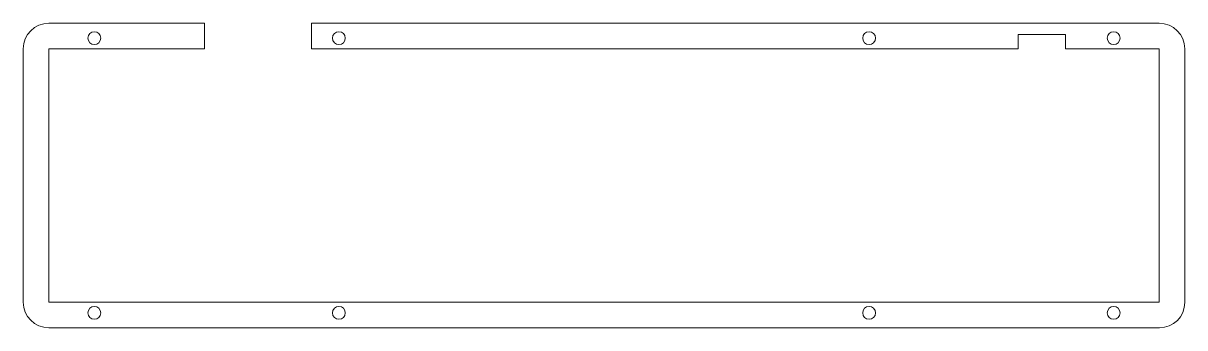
# Model space of a CAD drawing. Header units: millimetres. Extents: x 10831 to 11102, y 11111 to 11183.
import ezdxf

# ---------------------------------------------------------------- set-up
doc = ezdxf.new("R2010")
doc.units = ezdxf.units.MM
doc.layers.add('A-DETL', color=90, linetype='Continuous', lineweight=18)

msp = doc.modelspace()

# ---------------------------------------------------------------- linework, layer by layer
at = {"layer": 'A-DETL'}
for p, q in [((10872.98, 11182.71), (10836.62, 11182.71)), ((10872.98, 11176.72), (10872.98, 11182.71)), ((11095.99, 11182.71), (10897.98, 11182.71)), ((10897.98, 11182.71), (10897.98, 11176.71)), ((11063.09, 11176.71), (11063.09, 11180.03)), ((11063.09, 11180.03), (11074.14, 11180.03)), ((11074.14, 11180.03), (11074.14, 11176.71)), ((10830.62, 11176.71), (10830.62, 11117.41)), ((10836.62, 11117.41), (10836.62, 11176.72)), ((10836.62, 11176.72), (10872.98, 11176.72)), ((10897.98, 11176.71), (11063.09, 11176.71)), ((11074.14, 11176.71), (11095.99, 11176.71)), ((11095.99, 11176.71), (11095.99, 11117.41)), ((11101.99, 11117.32), (11101.99, 11176.71)), ((11095.99, 11117.41), (10836.62, 11117.41)), ((10836.62, 11111.41), (11096.07, 11111.41))]:
    msp.add_line(p, q, dxfattribs=at)
for centre, radius, start, end in [((10836.62, 11176.71), 6, 90, 180), ((10847.22, 11179.21), 1.5, 0, 180), ((10904.37, 11179.21), 1.5, 0, 180), ((11028.24, 11179.21), 1.5, 0, 180), ((11085.39, 11179.21), 1.5, 0, 180), ((11095.99, 11176.71), 6, 0, 90), ((10847.22, 11179.21), 1.5, 180, 0), ((10904.37, 11179.21), 1.5, 180, 0), ((11028.24, 11179.21), 1.5, 180, 0), ((11085.39, 11179.21), 1.5, 180, 0), ((10836.62, 11117.41), 6, 180, 270), ((10847.22, 11114.91), 1.5, 0, 180), ((10904.37, 11114.91), 1.5, 0, 180), ((11028.24, 11114.91), 1.5, 0, 180), ((11085.39, 11114.91), 1.5, 0, 180), ((11096.07, 11117.32), 5.91, 270, 0), ((10847.22, 11114.91), 1.5, 180, 0), ((10904.37, 11114.91), 1.5, 180, 0), ((11028.24, 11114.91), 1.5, 180, 0), ((11085.39, 11114.91), 1.5, 180, 0)]:
    msp.add_arc(centre, radius, start, end, dxfattribs=at)

doc.saveas('drawing.dxf')
